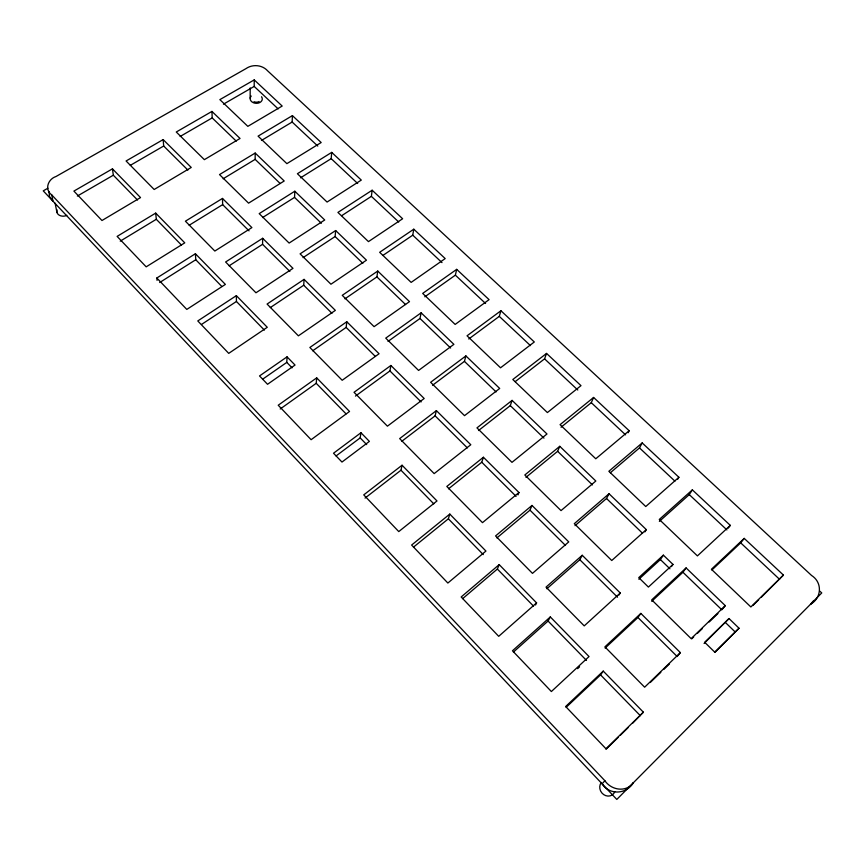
<?xml version="1.0" encoding="UTF-8"?>
<svg xmlns="http://www.w3.org/2000/svg" width="865" height="865" viewBox="0 0 865 865"><rect width="100%" height="100%" fill="white"/><g stroke="black" fill="none" stroke-linecap="round" stroke-linejoin="round"><path stroke-width="1.3" d="M250.169 98.145L250.18 87.906M278.152 108.893L254.202 86.424L254.234 79.894L219.861 99.626L247.833 126.355L282.185 106.049L254.234 79.894M280.141 183.488L255.153 159.365L255.186 153.051L219.526 174.579L248.569 203.156L284.207 180.99L255.186 153.051M289.872 271.448L262.571 244.319L262.657 238.286L225.614 261.987L255.964 292.781L292.976 268.355L262.657 238.286M317.779 146.066L292.154 122.03L292.413 115.618L258.073 136.14L286.877 163.647L321.175 142.53L292.413 115.618M292.078 367.83L286.791 362.392L287.039 356.845L259.532 375.94L267.534 384.287L295.041 365.052L287.039 356.845M321.358 223.278L294.543 197.393L294.824 191.219L259.197 213.623L289.126 243.065L324.721 219.991L294.824 191.219M331.955 313.292L303.723 285.223L304.08 279.373L267.08 304.058L298.393 335.836L335.35 310.384L304.08 279.373M357.667 183.488L331.187 158.652L331.695 152.381L297.409 173.724L327.067 202.053L361.3 180.082L331.695 152.381M346.043 413.87L316.233 383.303L316.698 377.864L278.216 405.231L311.108 439.701L349.536 411.47L316.698 377.864M362.835 263.306L335.112 236.545L335.663 230.533L300.09 253.856L330.949 284.217L366.457 260.181L335.663 230.533M312.697 350.79L346.151 327.413L346.8 321.748L379.065 353.753L342.183 380.276L309.865 347.481L346.8 321.748M341.751 215.644L371.377 196.355L372.145 190.224L402.625 218.748L368.468 241.616L337.923 212.422L372.145 190.224M48.937 191.414L49.554 196.625L53.014 201.221L51.738 194.917C44.191 189.554 48.051 179.044 55.976 176.525L245.887 68.681C252.558 63.956 262.29 64.767 267.75 70.962L811.554 575.463C822.583 582.404 821.772 597.931 810.527 604.257L813.77 600.483M344.94 298.836L376.913 276.887L377.746 271.048L409.502 301.625L374.08 326.656L342.248 295.333L377.746 271.048M336.074 455.942L360.175 437.895L360.954 432.738L369.387 441.399L341.978 462.051L333.522 453.228L360.954 432.738M383.195 255.24L412.746 235.172L413.784 229.193L445.194 258.581L411.145 282.39L379.659 252.299L413.784 229.193M355.472 396.084L389.931 370.934L390.883 365.473L424.185 398.506L387.423 426.175L354.034 392.299L390.883 365.473M388.017 341.405L420.001 318.482L421.136 312.816L453.887 344.357L418.584 370.436L385.736 338.129L421.136 312.816M365.041 498.089L400.982 470.214L402.063 465.229L436.987 500.965L398.765 531.586L363.743 494.877L402.063 465.229M424.823 296.814L455.368 275.156L456.698 269.35L489.071 299.647L455.152 324.429L422.682 293.408L456.698 269.35M401.836 441.258L435.106 415.849L436.393 410.615L470.798 444.74L434.165 473.609L399.662 438.598L436.393 410.615M432.565 385.26L464.44 361.365L465.889 355.915L499.689 388.461L464.527 415.654L430.619 382.287L465.889 355.915M468.754 338.993L499.289 316.363L500.932 310.74L534.311 341.978L500.543 367.798L467.046 335.793L500.932 310.74M413.502 547.123L448.362 518.805L449.8 514.08L485.935 551.059L447.865 583.042L411.621 545.047L449.8 514.08M448.524 488.822L481.773 462.234L483.405 457.25L518.957 492.509L518.005 494.91M478.55 430.521L510.296 405.62L512.08 400.387L546.983 433.992L511.983 462.353L476.961 427.883L512.08 400.387M515.226 381.606L544.572 358.845L546.55 353.417L580.988 385.649L547.394 412.562L512.815 379.519L546.55 353.417M462.656 598.634L497.364 569.051L499.192 564.618L536.581 602.883L535.521 604.992M496.888 537.911L529.986 510.166L531.997 505.441L568.748 541.901L532.472 573.376L495.569 535.932L531.997 505.441M525.952 477.35L557.622 451.314L559.774 446.308L595.823 481.016L561.028 510.61L524.828 474.982L559.774 446.308M561.061 427.234L591.282 402.679L593.606 397.457L629.158 430.727L628.12 432.749M575.03 525.661L606.516 498.5L609.047 493.742L646.317 529.618L644.901 531.899M610.376 472.733L639.495 447.908L642.187 442.923L678.906 477.275L677.706 479.199M546.831 588.762L579.82 559.72L582.232 555.276L620.259 592.99L618.908 595.109M513.453 652.048L548.064 621.048L550.313 616.929L589.033 656.557L551.373 691.535L512.48 650.772L550.313 616.929M659.368 521.39L689.275 494.607L692.357 489.871L730.298 525.369L728.265 528.093M638.867 579.247L660.395 559.568L663.369 555.157L672.97 564.423L671.445 566.607M637.948 617.513L640.846 613.404L680.377 652.621L677.154 656.492L637.948 617.513L605.132 648.09M566.175 707.3L600.57 674.895L603.251 671.11L643.376 712.176L632.737 723.151M682.939 572.262L686.096 567.927L725.292 605.662L721.81 609.782L682.939 572.262L651.713 601.316M711.917 569.981L740.699 542.863L744.214 538.387L783.43 575.084L761.492 597.077M704.078 643.463L729.022 618.551L739.034 628.228L714.977 652.329M604.895 780.738L602.083 783.809C609.674 795.465 626.401 794.351 633.396 782.706C626.173 792.751 611.35 790.264 604.895 780.738L51.738 194.917M739.034 628.228L714.728 652.134L704.672 642.273L729.022 618.551M643.376 712.176L605.987 748.776L565.656 706.51L603.251 671.11M783.43 575.084L750.863 606.96L711.408 569.267L744.214 538.387M606.062 749.263L618.443 737.142M620.346 735.272L627.968 727.811M752.918 605.468L758.637 599.867M725.292 605.662L691.146 638.64L651.734 599.856L686.096 567.927M691.751 638.835L693.687 636.964M697.568 633.212L702.412 628.531M709.203 621.967L717.939 613.534M680.377 652.621L644.641 687.199L604.895 646.869L640.846 613.404M650.275 682.507L660.838 672.289M663.715 669.499L669.478 663.92M730.298 525.369L697.417 555.903L659.281 519.465L692.357 489.871M577.615 668.667L579.582 666.839M672.97 564.423L648.404 587.076L638.759 577.625L663.369 555.157M620.259 592.99L584.221 625.882L546.02 587.119L582.232 555.276M646.317 529.618L611.75 560.509L574.306 523.671L609.047 493.742M536.581 602.883L498.705 636.326L461.164 596.98L499.192 564.618M678.906 477.275L645.755 506.533L608.863 471.284L642.187 442.923M629.158 430.727L595.769 458.774L560.066 424.661L593.606 397.457M518.957 492.509L482.486 522.644L446.816 486.454L483.405 457.25M280.195 409.004L316.233 383.303M262.744 379.13L286.791 362.392M270.302 307.594L303.723 285.223M201.513 324.451L236.437 301.474L236.35 295.646L197.782 320.937L228.728 353.374L267.274 327.294L236.35 295.646M303.074 257.619L335.112 236.545M229.117 265.804L262.571 244.319M159.69 282.52L195.76 259.749L195.404 253.737L156.825 278L157.073 280.379M262.56 217.569L294.543 197.393M300.523 177.822L331.187 158.652M189.176 225.257L222.651 204.627L222.478 198.431L185.413 221.191L214.834 251.045L251.888 227.603L222.478 198.431M120.246 241.151L156.305 219.288L155.7 213.104L117.121 236.394L146.174 266.842L184.764 242.849L155.7 213.104M223.138 178.774L255.153 159.365M261.435 140.465L292.154 122.03M77.353 196.052L113.315 175.206L112.45 168.848L73.903 191.089L101.973 220.51L140.53 197.588L112.45 168.848M130.312 165.356L163.69 146.012L163.15 139.589L126.085 160.977L154.175 189.489L191.251 167.453L163.15 139.589M180.158 136.465L212.185 117.9L211.947 111.423L176.265 132.01L204.367 159.657L240.038 138.465L211.947 111.423M223.462 104.157L254.202 86.424M47.943 188.181L43.25 190.862L616.799 799.433L821.75 592.947L819.771 591.098M371.377 196.355L398.722 222.013M412.746 235.172L441.993 262.603M455.368 275.156L485.568 303.485M499.289 316.363L530.483 345.632M544.572 358.845L577.777 390.007M591.282 402.679L625.579 434.857M639.495 447.908L674.938 481.156M689.275 494.607L726.903 529.91M740.699 542.863L779.592 579.355M212.185 117.9L236.242 141.125M376.913 276.887L405.577 304.567M420.001 318.482L450.611 348.022M464.44 361.365L496.078 391.91M510.296 405.62L543.966 438.133M557.622 451.314L592.438 484.908M606.516 498.5L642.533 533.262M660.395 559.568L669.921 568.792M725.497 622.595L735.434 632.207M163.69 146.012L187.889 170.07M222.651 204.627L249.044 230.869M346.151 327.413L375.356 356.445M389.931 370.934L421.104 401.922M435.106 415.849L467.36 447.908M481.773 462.234L516.091 496.359M529.986 510.166L565.515 545.491M579.82 559.72L617.545 597.218M195.404 253.737L225.376 284.412L186.797 309.421L156.825 278M113.315 175.206L137.513 200.02M156.305 219.288L181.455 245.087M195.76 259.749L221.808 286.466M236.437 301.474L264.366 330.106M400.982 470.214L433.776 503.841M448.362 518.805L483.265 554.595M497.364 569.051L533.532 606.138M548.064 621.048L586.47 660.428M600.57 674.895L640.349 715.69M360.175 437.895L366.684 444.599M55.101 203.199L56.96 212.466M614.81 791.702A8.347 7.493 53.5 0 1 603.684 794.6A8.347 7.493 53.5 0 1 601.37 782.457M261.544 96.739A6.087 4.541 3.6 0 1 259.933 102.481A6.087 4.541 3.6 0 1 252.018 101.951A6.087 4.541 3.6 0 1 251.228 96.047M259.111 101.497A4.563 3.406 3.6 0 1 253.996 101.692M66.81 215.363A6.693 5.158 -5.4 0 1 59.35 215.255A6.693 5.158 -5.4 0 1 57.036 209.849"/></g></svg>
